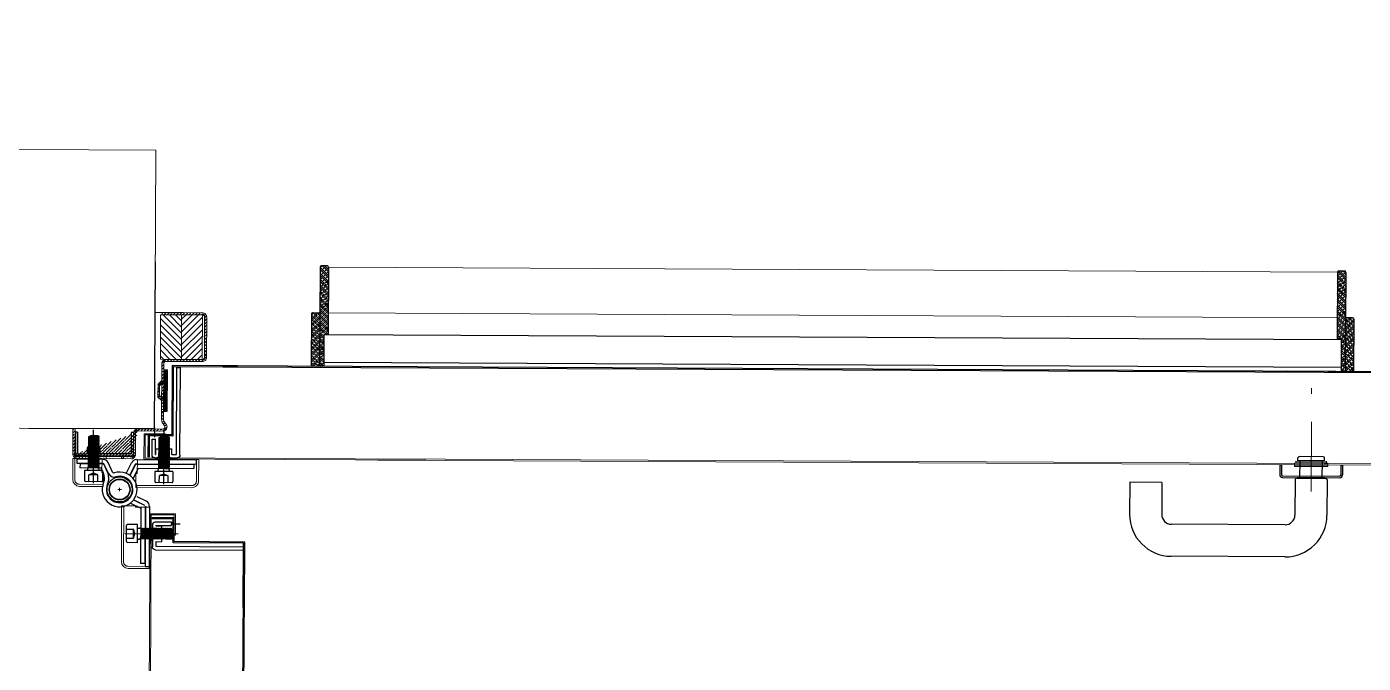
# Model space of a CAD drawing. Header units: centimetres. Extents: x 139057 to 200038, y 34824 to 80516.
# Drawn here: x 176663.4 to 176759.3, y 52695.5 to 52741.2 of the extents above; entities that cross this region are included whole.
import ezdxf

# ---------------------------------------------------------------- set-up
doc = ezdxf.new("R2010")
doc.units = ezdxf.units.CM
doc.header["$LTSCALE"] = 100
for name, pattern in [('DASHDOT', [2.35, 1.25, -0.5, 0.1, -0.5]), ('HIDDEN', [0.5, 0.25, -0.25]), ('TRATTEGGIATA', [0.75, 0.5, -0.25]), ('TRATTO-PUNTO', [1, 0.5, -0.25, 0, -0.25])]:
    doc.linetypes.add(name, pattern=pattern)
doc.layers.get('0').update_dxf_attribs({"lineweight": 0})
for name, color, linetype in [('1', 7, 'Continuous'), ('A-SI-PORTE', 5, 'Continuous'), ('CAMPITURE', 8, 'Continuous'), ('INTONACO', 7, 'Continuous'), ('Layer1', 7, 'Continuous'), ('Layer2', 2, 'Continuous'), ('Layer3', 7, 'Continuous'), ('Layer5', 2, 'Continuous'), ('MURI', 3, 'Continuous'), ('RIQUADRO050', 7, 'Continuous')]:
    doc.layers.add(name, color=color, linetype=linetype)
for name, color, linetype, lineweight in [('2', 8, 'HIDDEN', 18), ('3', 3, 'TRATTO-PUNTO', 15), ('4', 7, 'Continuous', 20), ('410_STRUTTURE_001-AM_0', 7, 'Continuous', 0), ('5', 7, 'Continuous', 20), ('6', 2, 'Continuous', 20), ('7', 7, 'Continuous', 15)]:
    doc.layers.add(name, color=color, linetype=linetype, lineweight=lineweight)
pattern_1 = [(45, (-40915.7435, -25729.8746), (-2.245064, 2.245064), []), (45, (-40913.4985, -25729.8746), (-2.245064, 2.245064), [3.96875, -0.79375, 0, -0.79375])]
pattern_2 = [(135, (-33832.10808, -25623.27838), (0.224506403, 0.224506403), []), (135, (-33832.3326, -25623.27838), (0.224506403, 0.224506403), [0.15875, -0.079375])]

# ---------------------------------------------------------------- blocks, each defined once
blk = doc.blocks.new('CRN190C')
at = {"layer": 'Layer1', "color": 9}
for p, q in [((-28.5, 11), (-28.5, -5.5)), ((-28.5, 11), (-27, 11)), ((-27, 11), (-27, -4.5)), ((11.5, 11), (11.5, -4.5)), ((11.5, 11), (13, 11)), ((13, 11), (13, -5.5)), ((-4.6, 0), (-4.6, -4)), ((-4.6, 0), (4.6, 0)), ((-3.1, 0), (-3.1, -4)), ((3.1, 0), (3.1, -4)), ((4.6, 0), (4.6, -4)), ((-28, -6), (-5.1, -6)), ((-27, -4.5), (-5.1, -4.5)), ((-5.1, -6), (5.1, -6)), ((11.5, -4.5), (5.1, -4.5)), ((5.1, -6), (12.5, -6))]:
    blk.add_line(p, q, dxfattribs=at)
for centre, radius, start, end in [((-28, -5.5), 0.5, 180, 270), ((-5.1, -4), 2, 270, 0), ((-5.1, -4), 0.5, 270, 0), ((5.1, -4), 2, 180, 270), ((5.1, -4), 0.5, 180, 270), ((12.5, -5.5), 0.5, 270, 0)]:
    blk.add_arc(centre, radius, start, end, dxfattribs=at)
at = {"layer": 'Layer2', "color": 9}
for p, q in [((-4, 0), (-3.1, -0.5)), ((4, -0.5), (3.1, 0)), ((-4, -1), (-3.1, -0.5)), ((-3.1, -1.5), (-4, -1)), ((-4, -2), (-3.1, -1.5)), ((-3.1, -2.5), (-4, -2)), ((-4, -3), (-3.1, -2.5)), ((-3.1, -3.5), (-4, -3)), ((-4, -4), (-3.1, -3.5)), ((-3.1, -4.5), (-4, -4)), ((-4, -5), (-3.1, -4.5)), ((-3.54, -5.25), (-4, -5)), ((3.1, -1), (4, -0.5)), ((4, -1.5), (3.1, -1)), ((3.1, -2), (4, -1.5)), ((4, -2.5), (3.1, -2)), ((3.1, -3), (4, -2.5)), ((4, -3.5), (3.1, -3)), ((3.1, -4), (4, -3.5)), ((4, -4.5), (3.1, -4)), ((3.31, -4.89), (4, -4.5)), ((4, -5.5), (3.53, -5.24)), ((3.87, -5.57), (4, -5.5))]:
    blk.add_line(p, q, dxfattribs=at)
blk = doc.blocks.new('COPRITESTA1C')
for p, q in [((0, 0), (0, -10)), ((0, 0), (21, 0)), ((21, 0), (21, -15)), ((-1, -10), (-1, -20)), ((-1, -10), (0, -10)), ((-1, -20), (16, -20))]:
    blk.add_line(p, q)
at = {"linetype": 'TRATTEGGIATA', "ltscale": 10}
for p, q in [((19.5, 0), (19.5, -15)), ((-1, -18.5), (16, -18.5))]:
    blk.add_line(p, q, dxfattribs=at)
blk.add_arc((16, -15), 3.5, 270, 0, dxfattribs=at)
blk.add_arc((16, -15), 5, 270, 0)
blk = doc.blocks.new('VTR0210A')
at = {"layer": 'Layer1', "color": 9}
for p, q in [((-33, 2.81), (-33, -1.81)), ((-32.92, 3.17), (-32.5, 4)), ((-32.89, -2.22), (-32.5, 4)), ((-32.5, 4), (-32, 3)), ((-32, -4), (-31.5, 4)), ((-32, 3), (-31.5, 4)), ((-31.5, 4), (-31, 3)), ((-31, -4), (-30.5, 4)), ((-31, 3), (-30.5, 4)), ((-30.5, 4), (-30, 3)), ((-30, -4), (-29.5, 4)), ((-30, 3), (-29.5, 4)), ((-29.5, 4), (-29, 3)), ((-29, -4), (-28.5, 4)), ((-29, 3), (-28.5, 4)), ((-28.5, 4), (-28, 3)), ((-28, -4), (-27.5, 4)), ((-28, 3), (-27.5, 4)), ((-27.5, 4), (-27, 3)), ((-27, -4), (-26.5, 4)), ((-27, 3), (-26.5, 4)), ((-26.5, 4), (-26, 3)), ((-26, -4), (-25.5, 4)), ((-26, 3), (-25.5, 4)), ((-25.5, 4), (-25, 3)), ((-25, -4), (-24.5, 4)), ((-25, 3), (-24.5, 4)), ((-24.5, 4), (-24, 3)), ((-24, -4), (-23.5, 4)), ((-24, 3), (-23.5, 4)), ((-23.5, 4), (-23, 3)), ((-23, -4), (-22.5, 4)), ((-23, 3), (-22.5, 4)), ((-22.5, 4), (-22, 3)), ((-22, -4), (-21.5, 4)), ((-22, 3), (-21.5, 4)), ((-21.5, 4), (-21, 3)), ((-21, -4), (-20.5, 4)), ((-21, 3), (-20.5, 4)), ((-20.5, 4), (-20, 3)), ((-20, -4), (-19.5, 4)), ((-20, 3), (-19.5, 4)), ((-19.5, 4), (-19, 3)), ((-19, -4), (-18.5, 4)), ((-19, 3), (-18.5, 4)), ((-18.5, 4), (-18, 3)), ((-18, -4), (-17.5, 4)), ((-18, 3), (-17.5, 4)), ((-17.5, 4), (-17, 3)), ((-17, -4), (-16.5, 4)), ((-17, 3), (-16.5, 4)), ((-16.5, 4), (-16, 3)), ((-16, -4), (-15.5, 4)), ((-16, 3), (-15.5, 4)), ((-15.5, 4), (-15, 3)), ((-15, -4), (-14.5, 4)), ((-15, 3), (-14.5, 4)), ((-14.5, 4), (-14, 3)), ((-14, -4), (-13.5, 4)), ((-14, 3), (-13.5, 4)), ((-13.5, 4), (-13, 3)), ((-13, -4), (-12.5, 4)), ((-13, 3), (-12.5, 4)), ((-12.5, 4), (-12, 3)), ((-12, -4), (-11.5, 4)), ((-12, 3), (-11.5, 4)), ((-11.5, 4), (-11, 3)), ((-11, -4), (-10.5, 4)), ((-11, 3), (-10.5, 4)), ((-10.5, 4), (-10, 3)), ((-10, 3), (-9.72, 3.56)), ((-8, 4), (-9.01, 4)), ((-8, 6.5), (-0.8, 6.5)), ((-8, 6.5), (-8, -6.5)), ((-5, 3.19), (-6, 0)), ((-6, 0), (-5, -3.19)), ((-5, 3.19), (-5, -3.19)), ((0, 3.19), (-5, 3.19)), ((0, 5.7), (0, -5.7)), ((-32.92, -2.17), (-32, -4)), ((-32, -4), (-31.5, -3)), ((-31.5, -3), (-31, -4)), ((-31, -4), (-30.5, -3)), ((-30.5, -3), (-30, -4)), ((-30, -4), (-29.5, -3)), ((-29.5, -3), (-29, -4)), ((-29, -4), (-28.5, -3)), ((-28.5, -3), (-28, -4)), ((-28, -4), (-27.5, -3)), ((-27.5, -3), (-27, -4)), ((-27, -4), (-26.5, -3)), ((-26.5, -3), (-26, -4)), ((-26, -4), (-25.5, -3)), ((-25.5, -3), (-25, -4)), ((-25, -4), (-24.5, -3)), ((-24.5, -3), (-24, -4)), ((-24, -4), (-23.5, -3)), ((-23.5, -3), (-23, -4)), ((-23, -4), (-22.5, -3)), ((-22.5, -3), (-22, -4)), ((-22, -4), (-21.5, -3)), ((-21.5, -3), (-21, -4)), ((-21, -4), (-20.5, -3)), ((-20.5, -3), (-20, -4)), ((-20, -4), (-19.5, -3)), ((-19.5, -3), (-19, -4)), ((-19, -4), (-18.5, -3)), ((-18.5, -3), (-18, -4)), ((-18, -4), (-17.5, -3)), ((-17.5, -3), (-17, -4)), ((-17, -4), (-16.5, -3)), ((-16.5, -3), (-16, -4)), ((-16, -4), (-15.5, -3)), ((-15.5, -3), (-15, -4)), ((-15, -4), (-14.5, -3)), ((-14.5, -3), (-14, -4)), ((-14, -4), (-13.5, -3)), ((-13.5, -3), (-13, -4)), ((-13, -4), (-12.5, -3)), ((-12.5, -3), (-12, -4)), ((-12, -4), (-11.5, -3)), ((-11.5, -3), (-11, -4)), ((-11, -4), (-10.5, -3)), ((-10.5, -3), (-10.22, -3.56)), ((-8, -4), (-9.51, -4)), ((-8, -6.5), (-0.8, -6.5)), ((0, -3.19), (-5, -3.19))]:
    blk.add_line(p, q, dxfattribs=at)
for centre, start, end in [((-32.2, 2.81), 153.43495, 180), ((-9.01, 3.2), 90, 153.43495), ((-0.8, 5.7), 0, 90), ((-32.2, -1.81), 180, 206.56505), ((-9.51, -3.2), 206.56505, 270), ((-0.8, -5.7), 270, 0)]:
    blk.add_arc(centre, 0.8, start, end, dxfattribs=at)
at = {"layer": 'Layer3', "color": 9, "linetype": 'TRATTEGGIATA', "ltscale": 3}
for p, q in [((1.12, 0), (-37.19, 0)), ((-32.5, -3), (-32, 3)), ((-31.5, -3), (-31, 3)), ((-30.5, -3), (-30, 3)), ((-29.5, -3), (-29, 3)), ((-28.5, -3), (-28, 3)), ((-27.5, -3), (-27, 3)), ((-26.5, -3), (-26, 3)), ((-25.5, -3), (-25, 3)), ((-24.5, -3), (-24, 3)), ((-23.5, -3), (-23, 3)), ((-22.5, -3), (-22, 3)), ((-21.5, -3), (-21, 3)), ((-20.5, -3), (-20, 3)), ((-19.5, -3), (-19, 3)), ((-18.5, -3), (-18, 3)), ((-17.5, -3), (-17, 3)), ((-16.5, -3), (-16, 3)), ((-15.5, -3), (-15, 3)), ((-14.5, -3), (-14, 3)), ((-13.5, -3), (-13, 3)), ((-12.5, -3), (-12, 3)), ((-11.5, -3), (-11, 3)), ((-10.5, -3), (-10, 3))]:
    blk.add_line(p, q, dxfattribs=at)
blk = doc.blocks.new('COPRITESTA2C')
for p, q in [((0, 0), (44, 0)), ((0, 0), (0, -10)), ((44, 0), (44, -15)), ((-1, -10), (-1, -20)), ((-1, -10), (0, -10)), ((-1, -20), (39, -20))]:
    blk.add_line(p, q)
at = {"linetype": 'TRATTEGGIATA', "ltscale": 10}
for p, q in [((42.5, 0), (42.5, -15)), ((-1, -18.5), (39, -18.5))]:
    blk.add_line(p, q, dxfattribs=at)
blk.add_arc((39, -15), 5, 270, 0)
blk.add_arc((39, -15), 3.5, 270, 0, dxfattribs=at)
blk = doc.blocks.new('rf')
at = {"layer": 'Layer1', "color": 9, "linetype": 'Continuous'}
for p, q in [((-5, -126), (-5, 0)), ((0, 0), (-5, 0)), ((0, -125), (0, 0)), ((30, -125), (30, -103)), ((35, -103), (30, -103)), ((35, -126), (35, -103)), ((7.6, -130), (-1, -130)), ((6.6, -125), (0, -125)), ((11.6, -117), (6.6, -117)), ((6.6, -125), (6.6, -117)), ((29.7, -130), (7.6, -130)), ((11.6, -126), (11.6, -117)), ((24.4, -125), (11.6, -125)), ((24.4, -126), (24.4, -117)), ((29.4, -117), (24.4, -117)), ((31, -130), (28.4, -130)), ((29.4, -125), (29.4, -117)), ((30, -125), (29.4, -125))]:
    blk.add_line(p, q, dxfattribs=at)
for centre, start, end in [((-1, -126), 180, 270), ((7.6, -126), 270, 0), ((28.4, -126), 180, 270), ((31, -126), 270, 0)]:
    blk.add_arc(centre, 4, start, end, dxfattribs=at)
at = {"layer": 'Layer2', "color": 9, "linetype": 'Continuous'}
for p, q in [((11.6, -117), (10, -118)), ((10, -118), (11.6, -119)), ((11.6, -119), (10, -120)), ((10, -120), (11.6, -121)), ((11.6, -121), (10, -122)), ((10, -122), (11.6, -123)), ((11.6, -123), (10, -124)), ((10, -124), (11.6, -125)), ((11.6, -125), (10, -126)), ((10, -126), (11.5, -126.9)), ((11.4, -127.1), (10, -128)), ((10, -128), (10.7, -128.5)), ((25.2, -117), (24.4, -117.5)), ((24.4, -117.5), (26, -118.5)), ((26, -118.5), (24.4, -119.5)), ((24.4, -119.5), (26, -120.5)), ((26, -120.5), (24.4, -121.5)), ((24.4, -121.5), (26, -122.5)), ((26, -122.5), (24.4, -123.5)), ((24.4, -123.5), (26, -124.5)), ((26, -124.5), (24.4, -125.5)), ((24.4, -125.5), (26, -126.5)), ((26, -126.5), (24.6, -127.4)), ((24.8, -127.8), (26, -128.5)), ((26, -128.5), (25.5, -128.8))]:
    blk.add_line(p, q, dxfattribs=at)
blk = doc.blocks.new('150 doppia anta')
at = {"layer": '5', "linetype": 'Continuous', "ltscale": 10}
h = blk.add_hatch(dxfattribs=at)
h.set_pattern_fill('ANSI35', color=256, scale=0.5, style=0)
h.set_pattern_definition([(45, (-32138.7622, -23256.946), (-2.245064, 2.245064), []), (45, (-32136.5172, -23256.946), (-2.245064, 2.245064), [3.96875, -0.79375, 0, -0.79375])])
h.paths.add_polyline_path([(-39030.95, -25187.76), (-39030.95, -25186.36), (-39032.45, -25186.36), (-39032.45, -25187.76, -0.414214), (-39033.95, -25189.26), (-39048.95, -25189.26), (-39059.95, -25189.26, 0.267949), (-39062.55, -25190.76), (-39059.95, -25190.76), (-39033.95, -25190.76, 0.414214)])
h.paths.add_polyline_path([(-39061.45, -25192.26, -0.414214), (-39059.95, -25190.76), (-39062.55, -25190.76, 0.131652), (-39062.95, -25192.26), (-39062.95, -25206.71), (-39062.33, -25206.09, 0.198912), (-39061.45, -25203.97)])
h.paths.add_polyline_path([(-39062.95, -25206.71), (-39062.95, -25203.97, -0.198912), (-39063.39, -25205.03), (-39065.57, -25207.2), (-39064.5, -25208.26)])
h.paths.add_polyline_path([(-39064.5, -25208.26), (-39065.57, -25207.2), (-39065.57, -25216.32), (-39064.5, -25215.26)])
h.paths.add_polyline_path([(-39064.5, -25215.26), (-39065.57, -25216.32), (-39063.39, -25218.49, -0.198912), (-39062.95, -25219.55), (-39062.95, -25216.81)])
h.paths.add_polyline_path([(-39061.45, -25203.97, -0.198912), (-39062.33, -25206.09), (-39062.95, -25206.71), (-39062.95, -25216.81), (-39062.33, -25217.43, -0.198912), (-39061.45, -25219.55)])
h.paths.add_polyline_path([(-39030.95, -25160.16), (-39032.45, -25160.16), (-39032.45, -25186.36), (-39030.95, -25186.36)])
h.paths.add_polyline_path([(-39033.95, -25155.76), (-39062.95, -25155.76), (-39062.95, -25157.26), (-39048.95, -25157.26), (-39033.95, -25157.26, -0.414214), (-39032.45, -25158.76), (-39032.45, -25160.16), (-39030.95, -25160.16), (-39030.95, -25158.76, 0.414214)])
h = blk.add_hatch(dxfattribs=at)
h.set_pattern_fill('ANSI33', color=256, scale=0.05, style=0)
h.set_pattern_definition(pattern_2)
h.paths.add_polyline_path([(-39060.95, -25196.76), (-39058.95, -25196.76), (-39058.95, -25211.76), (-39060.95, -25211.76)])
h = blk.add_hatch(dxfattribs=at)
h.set_pattern_fill('ANSI33', color=256, scale=0.05, style=0)
h.set_pattern_definition(pattern_2)
h.paths.add_polyline_path([(-39060.95, -25211.76), (-39058.95, -25211.76), (-39058.95, -25226.76), (-39060.95, -25226.76)])
h = blk.add_hatch(dxfattribs=at)
h.set_pattern_fill('ANSI35', color=256, scale=0.5, style=0)
h.set_pattern_definition(pattern_1)
h.paths.add_polyline_path([(-39061.45, -25219.55, 0.198912), (-39062.33, -25217.43), (-39062.95, -25216.81), (-39062.95, -25232.77, 0.153915), (-39062.41, -25234.49), (-39060.73, -25236.9, -0.606815), (-39061.95, -25239.26), (-39079.95, -25239.26, 0.063272), (-39080.7, -25239.35), (-39080.7, -25240.76), (-39061.95, -25240.76, 0.606815), (-39059.5, -25236.04), (-39061.18, -25233.63, -0.153915), (-39061.45, -25232.77)])
h = blk.add_hatch(dxfattribs=at)
h.set_pattern_fill('ANSI35', color=256, scale=0.5, style=0)
h.set_pattern_definition(pattern_1)
edge = h.paths.add_edge_path()
edge.add_line((-39083.45, -25259.26), (-39083.45, -25260.76))
edge.add_line((-39083.45, -25260.76), (-39084.45, -25260.76))
edge.add_line((-39084.45, -25260.76), (-39123.45, -25260.76))
edge.add_arc((-39123.45, -25257.76), 3, 180, 270, ccw=False)
edge.add_line((-39126.45, -25257.76), (-39126.45, -25239.26))
edge.add_line((-39126.45, -25239.26), (-39124.95, -25239.26))
edge.add_line((-39124.95, -25239.26), (-39124.95, -25257.76))
edge.add_arc((-39123.45, -25257.76), 1.5, 540, 630)
edge.add_line((-39123.45, -25259.26), (-39084.45, -25259.26))
edge.add_line((-39084.45, -25259.26), (-39083.45, -25259.26))
edge = h.paths.add_edge_path(flags=16)
edge.add_line((-39083.45, -25259.26), (-39083.45, -25260.76))
edge.add_line((-39083.45, -25260.76), (-39084.45, -25260.76))
edge.add_line((-39084.45, -25260.76), (-39123.45, -25260.76))
edge.add_arc((-39123.45, -25257.76), 3, 180, 270, ccw=False)
edge.add_line((-39126.45, -25257.76), (-39126.45, -25239.26))
edge.add_line((-39126.45, -25239.26), (-39124.95, -25239.26))
edge.add_line((-39124.95, -25239.26), (-39124.95, -25257.76))
edge.add_arc((-39123.45, -25257.76), 1.5, 540, 630)
edge.add_line((-39123.45, -25259.26), (-39084.45, -25259.26))
edge.add_line((-39084.45, -25259.26), (-39083.45, -25259.26))
edge = h.paths.add_edge_path(flags=0)
edge.add_line((-39083.45, -25259.26), (-39083.45, -25260.76))
edge.add_line((-39083.45, -25260.76), (-39084.45, -25260.76))
edge.add_line((-39084.45, -25260.76), (-39123.45, -25260.76))
edge.add_arc((-39123.45, -25257.76), 3, 180, 270, ccw=False)
edge.add_line((-39126.45, -25257.76), (-39126.45, -25239.26))
edge.add_line((-39126.45, -25239.26), (-39124.95, -25239.26))
edge.add_line((-39124.95, -25239.26), (-39124.95, -25257.76))
edge.add_arc((-39123.45, -25257.76), 1.5, 540, 630)
edge.add_line((-39123.45, -25259.26), (-39084.45, -25259.26))
edge.add_line((-39084.45, -25259.26), (-39083.45, -25259.26))
edge = h.paths.add_edge_path(flags=0)
edge.add_line((-39083.45, -25259.26), (-39083.45, -25260.76))
edge.add_line((-39083.45, -25260.76), (-39084.45, -25260.76))
edge.add_line((-39084.45, -25260.76), (-39123.45, -25260.76))
edge.add_arc((-39123.45, -25257.76), 3, 180, 270, ccw=False)
edge.add_line((-39126.45, -25257.76), (-39126.45, -25239.26))
edge.add_line((-39126.45, -25239.26), (-39124.95, -25239.26))
edge.add_line((-39124.95, -25239.26), (-39124.95, -25257.76))
edge.add_arc((-39123.45, -25257.76), 1.5, 540, 630)
edge.add_line((-39123.45, -25259.26), (-39084.45, -25259.26))
edge.add_line((-39084.45, -25259.26), (-39083.45, -25259.26))
edge = h.paths.add_edge_path(flags=0)
edge.add_line((-39083.45, -25259.26), (-39083.45, -25260.76))
edge.add_line((-39083.45, -25260.76), (-39084.45, -25260.76))
edge.add_line((-39084.45, -25260.76), (-39123.45, -25260.76))
edge.add_arc((-39123.45, -25257.76), 3, 180, 270, ccw=False)
edge.add_line((-39126.45, -25257.76), (-39126.45, -25239.26))
edge.add_line((-39126.45, -25239.26), (-39124.95, -25239.26))
edge.add_line((-39124.95, -25239.26), (-39124.95, -25257.76))
edge.add_arc((-39123.45, -25257.76), 1.5, 540, 630)
edge.add_line((-39123.45, -25259.26), (-39084.45, -25259.26))
edge.add_line((-39084.45, -25259.26), (-39083.45, -25259.26))
edge = h.paths.add_edge_path(flags=0)
edge.add_line((-39083.45, -25259.26), (-39083.45, -25260.76))
edge.add_line((-39083.45, -25260.76), (-39084.45, -25260.76))
edge.add_line((-39084.45, -25260.76), (-39123.45, -25260.76))
edge.add_arc((-39123.45, -25257.76), 3, 180, 270, ccw=False)
edge.add_line((-39126.45, -25257.76), (-39126.45, -25239.26))
edge.add_line((-39126.45, -25239.26), (-39124.95, -25239.26))
edge.add_line((-39124.95, -25239.26), (-39124.95, -25257.76))
edge.add_arc((-39123.45, -25257.76), 1.5, 540, 630)
edge.add_line((-39123.45, -25259.26), (-39084.45, -25259.26))
edge.add_line((-39084.45, -25259.26), (-39083.45, -25259.26))
edge = h.paths.add_edge_path(flags=0)
edge.add_line((-39083.45, -25259.26), (-39083.45, -25260.76))
edge.add_line((-39083.45, -25260.76), (-39084.45, -25260.76))
edge.add_line((-39084.45, -25260.76), (-39123.45, -25260.76))
edge.add_arc((-39123.45, -25257.76), 3, 180, 270, ccw=False)
edge.add_line((-39126.45, -25257.76), (-39126.45, -25239.26))
edge.add_line((-39126.45, -25239.26), (-39124.95, -25239.26))
edge.add_line((-39124.95, -25239.26), (-39124.95, -25257.76))
edge.add_arc((-39123.45, -25257.76), 1.5, 540, 630)
edge.add_line((-39123.45, -25259.26), (-39084.45, -25259.26))
edge.add_line((-39084.45, -25259.26), (-39083.45, -25259.26))
edge = h.paths.add_edge_path(flags=0)
edge.add_line((-39083.45, -25259.26), (-39083.45, -25260.76))
edge.add_line((-39083.45, -25260.76), (-39084.45, -25260.76))
edge.add_line((-39084.45, -25260.76), (-39123.45, -25260.76))
edge.add_arc((-39123.45, -25257.76), 3, 180, 270, ccw=False)
edge.add_line((-39126.45, -25257.76), (-39126.45, -25239.26))
edge.add_line((-39126.45, -25239.26), (-39124.95, -25239.26))
edge.add_line((-39124.95, -25239.26), (-39124.95, -25257.76))
edge.add_arc((-39123.45, -25257.76), 1.5, 540, 630)
edge.add_line((-39123.45, -25259.26), (-39084.45, -25259.26))
edge.add_line((-39084.45, -25259.26), (-39083.45, -25259.26))
edge = h.paths.add_edge_path(flags=0)
edge.add_line((-39083.45, -25259.26), (-39083.45, -25260.76))
edge.add_line((-39083.45, -25260.76), (-39084.45, -25260.76))
edge.add_line((-39084.45, -25260.76), (-39123.45, -25260.76))
edge.add_arc((-39123.45, -25257.76), 3, 180, 270, ccw=False)
edge.add_line((-39126.45, -25257.76), (-39126.45, -25239.26))
edge.add_line((-39126.45, -25239.26), (-39124.95, -25239.26))
edge.add_line((-39124.95, -25239.26), (-39124.95, -25257.76))
edge.add_arc((-39123.45, -25257.76), 1.5, 540, 630)
edge.add_line((-39123.45, -25259.26), (-39084.45, -25259.26))
edge.add_line((-39084.45, -25259.26), (-39083.45, -25259.26))
edge = h.paths.add_edge_path(flags=0)
edge.add_line((-39083.45, -25259.26), (-39083.45, -25260.76))
edge.add_line((-39083.45, -25260.76), (-39084.45, -25260.76))
edge.add_line((-39084.45, -25260.76), (-39123.45, -25260.76))
edge.add_arc((-39123.45, -25257.76), 3, 180, 270, ccw=False)
edge.add_line((-39126.45, -25257.76), (-39126.45, -25239.26))
edge.add_line((-39126.45, -25239.26), (-39124.95, -25239.26))
edge.add_line((-39124.95, -25239.26), (-39124.95, -25257.76))
edge.add_arc((-39123.45, -25257.76), 1.5, 540, 630)
edge.add_line((-39123.45, -25259.26), (-39084.45, -25259.26))
edge.add_line((-39084.45, -25259.26), (-39083.45, -25259.26))
edge = h.paths.add_edge_path(flags=0)
edge.add_line((-39083.45, -25259.26), (-39083.45, -25260.76))
edge.add_line((-39083.45, -25260.76), (-39084.45, -25260.76))
edge.add_line((-39084.45, -25260.76), (-39123.45, -25260.76))
edge.add_arc((-39123.45, -25257.76), 3, 180, 270, ccw=False)
edge.add_line((-39126.45, -25257.76), (-39126.45, -25239.26))
edge.add_line((-39126.45, -25239.26), (-39124.95, -25239.26))
edge.add_line((-39124.95, -25239.26), (-39124.95, -25257.76))
edge.add_arc((-39123.45, -25257.76), 1.5, 540, 630)
edge.add_line((-39123.45, -25259.26), (-39084.45, -25259.26))
edge.add_line((-39084.45, -25259.26), (-39083.45, -25259.26))
edge = h.paths.add_edge_path(flags=0)
edge.add_line((-39083.45, -25259.26), (-39083.45, -25260.76))
edge.add_line((-39083.45, -25260.76), (-39084.45, -25260.76))
edge.add_line((-39084.45, -25260.76), (-39123.45, -25260.76))
edge.add_arc((-39123.45, -25257.76), 3, 180, 270, ccw=False)
edge.add_line((-39126.45, -25257.76), (-39126.45, -25239.26))
edge.add_line((-39126.45, -25239.26), (-39124.95, -25239.26))
edge.add_line((-39124.95, -25239.26), (-39124.95, -25257.76))
edge.add_arc((-39123.45, -25257.76), 1.5, 540, 630)
edge.add_line((-39123.45, -25259.26), (-39084.45, -25259.26))
edge.add_line((-39084.45, -25259.26), (-39083.45, -25259.26))
edge = h.paths.add_edge_path(flags=0)
edge.add_line((-39083.45, -25259.26), (-39083.45, -25260.76))
edge.add_line((-39083.45, -25260.76), (-39084.45, -25260.76))
edge.add_line((-39084.45, -25260.76), (-39123.45, -25260.76))
edge.add_arc((-39123.45, -25257.76), 3, 180, 270, ccw=False)
edge.add_line((-39126.45, -25257.76), (-39126.45, -25239.26))
edge.add_line((-39126.45, -25239.26), (-39124.95, -25239.26))
edge.add_line((-39124.95, -25239.26), (-39124.95, -25257.76))
edge.add_arc((-39123.45, -25257.76), 1.5, 540, 630)
edge.add_line((-39123.45, -25259.26), (-39084.45, -25259.26))
edge.add_line((-39084.45, -25259.26), (-39083.45, -25259.26))
edge = h.paths.add_edge_path(flags=0)
edge.add_line((-39083.45, -25259.26), (-39083.45, -25260.76))
edge.add_line((-39083.45, -25260.76), (-39084.45, -25260.76))
edge.add_line((-39084.45, -25260.76), (-39123.45, -25260.76))
edge.add_arc((-39123.45, -25257.76), 3, 180, 270, ccw=False)
edge.add_line((-39126.45, -25257.76), (-39126.45, -25239.26))
edge.add_line((-39126.45, -25239.26), (-39124.95, -25239.26))
edge.add_line((-39124.95, -25239.26), (-39124.95, -25257.76))
edge.add_arc((-39123.45, -25257.76), 1.5, 540, 630)
edge.add_line((-39123.45, -25259.26), (-39084.45, -25259.26))
edge.add_line((-39084.45, -25259.26), (-39083.45, -25259.26))
edge = h.paths.add_edge_path(flags=0)
edge.add_line((-39083.45, -25259.26), (-39083.45, -25260.76))
edge.add_line((-39083.45, -25260.76), (-39084.45, -25260.76))
edge.add_line((-39084.45, -25260.76), (-39123.45, -25260.76))
edge.add_arc((-39123.45, -25257.76), 3, 180, 270, ccw=False)
edge.add_line((-39126.45, -25257.76), (-39126.45, -25239.26))
edge.add_line((-39126.45, -25239.26), (-39124.95, -25239.26))
edge.add_line((-39124.95, -25239.26), (-39124.95, -25257.76))
edge.add_arc((-39123.45, -25257.76), 1.5, 540, 630)
edge.add_line((-39123.45, -25259.26), (-39084.45, -25259.26))
edge.add_line((-39084.45, -25259.26), (-39083.45, -25259.26))
edge = h.paths.add_edge_path(flags=0)
edge.add_line((-39083.45, -25259.26), (-39083.45, -25260.76))
edge.add_line((-39083.45, -25260.76), (-39084.45, -25260.76))
edge.add_line((-39084.45, -25260.76), (-39123.45, -25260.76))
edge.add_arc((-39123.45, -25257.76), 3, 180, 270, ccw=False)
edge.add_line((-39126.45, -25257.76), (-39126.45, -25239.26))
edge.add_line((-39126.45, -25239.26), (-39124.95, -25239.26))
edge.add_line((-39124.95, -25239.26), (-39124.95, -25257.76))
edge.add_arc((-39123.45, -25257.76), 1.5, 540, 630)
edge.add_line((-39123.45, -25259.26), (-39084.45, -25259.26))
edge.add_line((-39084.45, -25259.26), (-39083.45, -25259.26))
edge = h.paths.add_edge_path(flags=0)
edge.add_line((-39083.45, -25259.26), (-39083.45, -25260.76))
edge.add_line((-39083.45, -25260.76), (-39084.45, -25260.76))
edge.add_line((-39084.45, -25260.76), (-39123.45, -25260.76))
edge.add_arc((-39123.45, -25257.76), 3, 180, 270, ccw=False)
edge.add_line((-39126.45, -25257.76), (-39126.45, -25239.26))
edge.add_line((-39126.45, -25239.26), (-39124.95, -25239.26))
edge.add_line((-39124.95, -25239.26), (-39124.95, -25257.76))
edge.add_arc((-39123.45, -25257.76), 1.5, 540, 630)
edge.add_line((-39123.45, -25259.26), (-39084.45, -25259.26))
edge.add_line((-39084.45, -25259.26), (-39083.45, -25259.26))
edge = h.paths.add_edge_path(flags=0)
edge.add_line((-39083.45, -25259.26), (-39083.45, -25260.76))
edge.add_line((-39083.45, -25260.76), (-39084.45, -25260.76))
edge.add_line((-39084.45, -25260.76), (-39123.45, -25260.76))
edge.add_arc((-39123.45, -25257.76), 3, 180, 270, ccw=False)
edge.add_line((-39126.45, -25257.76), (-39126.45, -25239.26))
edge.add_line((-39126.45, -25239.26), (-39124.95, -25239.26))
edge.add_line((-39124.95, -25239.26), (-39124.95, -25257.76))
edge.add_arc((-39123.45, -25257.76), 1.5, 540, 630)
edge.add_line((-39123.45, -25259.26), (-39084.45, -25259.26))
edge.add_line((-39084.45, -25259.26), (-39083.45, -25259.26))
edge = h.paths.add_edge_path(flags=0)
edge.add_line((-39083.45, -25259.26), (-39083.45, -25260.76))
edge.add_line((-39083.45, -25260.76), (-39084.45, -25260.76))
edge.add_line((-39084.45, -25260.76), (-39123.45, -25260.76))
edge.add_arc((-39123.45, -25257.76), 3, 180, 270, ccw=False)
edge.add_line((-39126.45, -25257.76), (-39126.45, -25239.26))
edge.add_line((-39126.45, -25239.26), (-39124.95, -25239.26))
edge.add_line((-39124.95, -25239.26), (-39124.95, -25257.76))
edge.add_arc((-39123.45, -25257.76), 1.5, 540, 630)
edge.add_line((-39123.45, -25259.26), (-39084.45, -25259.26))
edge.add_line((-39084.45, -25259.26), (-39083.45, -25259.26))
edge = h.paths.add_edge_path(flags=0)
edge.add_line((-39083.45, -25259.26), (-39083.45, -25260.76))
edge.add_line((-39083.45, -25260.76), (-39084.45, -25260.76))
edge.add_line((-39084.45, -25260.76), (-39123.45, -25260.76))
edge.add_arc((-39123.45, -25257.76), 3, 180, 270, ccw=False)
edge.add_line((-39126.45, -25257.76), (-39126.45, -25239.26))
edge.add_line((-39126.45, -25239.26), (-39124.95, -25239.26))
edge.add_line((-39124.95, -25239.26), (-39124.95, -25257.76))
edge.add_arc((-39123.45, -25257.76), 1.5, 540, 630)
edge.add_line((-39123.45, -25259.26), (-39084.45, -25259.26))
edge.add_line((-39084.45, -25259.26), (-39083.45, -25259.26))
edge = h.paths.add_edge_path(flags=0)
edge.add_line((-39083.45, -25259.26), (-39083.45, -25260.76))
edge.add_line((-39083.45, -25260.76), (-39084.45, -25260.76))
edge.add_line((-39084.45, -25260.76), (-39123.45, -25260.76))
edge.add_arc((-39123.45, -25257.76), 3, 180, 270, ccw=False)
edge.add_line((-39126.45, -25257.76), (-39126.45, -25239.26))
edge.add_line((-39126.45, -25239.26), (-39124.95, -25239.26))
edge.add_line((-39124.95, -25239.26), (-39124.95, -25257.76))
edge.add_arc((-39123.45, -25257.76), 1.5, 540, 630)
edge.add_line((-39123.45, -25259.26), (-39084.45, -25259.26))
edge.add_line((-39084.45, -25259.26), (-39083.45, -25259.26))
edge = h.paths.add_edge_path()
edge.add_line((-39081.45, -25257.76), (-39081.45, -25242.26))
edge.add_line((-39082.95, -25257.76), (-39082.95, -25242.26))
edge.add_arc((-39084.45, -25257.76), 1.92, 301.38817, 360, ccw=False)
edge.add_line((-39091.45, -25260.76), (-39091.45, -25259.26))
edge.add_arc((-39084.45, -25257.76), 1.92, 270, 301.38817, ccw=False)
edge.add_arc((-39084.45, -25257.76), 3, 270, 360, ccw=False)
edge.add_arc((-39084.45, -25257.76), 1.5, 270, 360, ccw=False)
edge.add_arc((-39079.95, -25242.26), 3, 450, 540, ccw=False)
edge.add_arc((-39079.95, -25242.26), 1.92, 473, 540, ccw=False)
edge.add_arc((-39079.95, -25242.26), 1.5, 450, 540, ccw=False)
edge.add_arc((-39123.45, -25257.76), 1.92, 180, 270, ccw=False)
at = {"layer": 'CAMPITURE'}
h = blk.add_hatch(dxfattribs=at)
h.set_pattern_fill('JIS_STN_1E', color=256, scale=2, angle=90, style=0)
h.set_pattern_definition([(45, (-36102.422, 36016.984), (1.41421356, -1.41421356), []), (45, (-36102.422, 36018.394), (1.41421356, -1.41421356), [2, -1])])
edge = h.paths.add_edge_path()
edge.add_arc((-38944.77, -25122.65), 1, 360, 450, ccw=False)
edge.add_line((-38943.77, -25122.65), (-38943.77, -25170.77))
edge.add_line((-38943.77, -25170.77), (-38946.77, -25170.77))
edge.add_line((-38946.77, -25170.77), (-38946.77, -25193.76))
edge.add_line((-38946.77, -25193.76), (-38949.77, -25193.76))
edge.add_line((-38949.77, -25193.76), (-38949.77, -25121.65))
edge.add_line((-38949.77, -25121.65), (-38944.77, -25121.65))
h = blk.add_hatch(dxfattribs=at)
h.set_pattern_fill('JIS_STN_1E', color=256, scale=2, angle=90, style=0)
h.set_pattern_definition([(45, (-36354.9183, 36016.984), (1.41421356, -1.41421356), []), (45, (-36354.9183, 36018.394), (1.41421356, -1.41421356), [2, -1])])
h.paths.add_polyline_path([(-38214.34, -25193.76), (-38217.34, -25193.76), (-38217.34, -25170.77), (-38220.34, -25170.77), (-38220.34, -25121.65), (-38214.34, -25121.65)])
h = blk.add_hatch(dxfattribs=at)
h.set_pattern_fill('JIS_STN_1E', color=256, scale=2, style=0)
h.set_pattern_definition([(135, (-36102.422, 36016.984), (1.41421356, 1.41421356), []), (135, (-36103.832, 36016.984), (1.41421356, 1.41421356), [2, -1])])
edge = h.paths.add_edge_path()
edge.add_arc((-38954.77, -25156.21), 1, 450, 540, ccw=False)
edge.add_line((-38954.77, -25155.21), (-38949.77, -25155.21))
edge.add_line((-38949.77, -25155.21), (-38949.77, -25193.76))
edge.add_line((-38949.77, -25193.76), (-38955.77, -25193.76))
edge.add_line((-38955.77, -25193.76), (-38955.77, -25156.21))
h = blk.add_hatch(dxfattribs=at)
h.set_pattern_fill('JIS_STN_1E', color=256, scale=2, style=0)
h.set_pattern_definition([(135, (-36354.9183, 36016.984), (1.41421356, 1.41421356), []), (135, (-36356.3283, 36016.984), (1.41421356, 1.41421356), [2, -1])])
edge = h.paths.add_edge_path()
edge.add_arc((-38209.34, -25156.21), 1, 360, 450, ccw=False)
edge.add_line((-38208.34, -25156.21), (-38208.34, -25193.76))
edge.add_line((-38208.34, -25193.76), (-38214.34, -25193.76))
edge.add_line((-38214.34, -25193.76), (-38214.34, -25155.21))
edge.add_line((-38214.34, -25155.21), (-38209.34, -25155.21))
h = blk.add_hatch(dxfattribs=at)
h.set_pattern_fill('ANSI31', color=256, angle=90, style=0)
h.set_pattern_definition([(135, (-56918.9092, -15214.4993), (-2.24506403, -2.24506403), [])])
h.paths.add_polyline_path([(-39063.95, -25189.26), (-39048.95, -25189.26), (-39048.95, -25157.26), (-39063.95, -25157.26)])
h = blk.add_hatch(dxfattribs=at)
h.set_pattern_fill('ANSI31', color=256, style=0)
h.set_pattern_definition([(45, (-56918.9092, -15214.4993), (-2.24506403, 2.24506403), [])])
h.paths.add_polyline_path([(-39048.95, -25189.26), (-39034.45, -25189.26, 0.085164), (-39033.95, -25189.17), (-39033.95, -25157.34, 0.085164), (-39034.45, -25157.26), (-39048.95, -25157.26)])
at = {"layer": '1', "linetype": 'Continuous', "ltscale": 10}
for p, q in [((-38949.77, -25122.65), (-38949.77, -25193.76)), ((-38944.77, -25121.65), (-38948.77, -25121.65)), ((-38943.77, -25122.65), (-38943.77, -25170.77)), ((-38220.34, -25122.65), (-38220.34, -25170.77)), ((-38219.34, -25121.65), (-38215.34, -25121.65)), ((-38214.34, -25122.65), (-38214.34, -25193.76)), ((-38955.77, -25156.21), (-38955.77, -25193.76)), ((-38954.77, -25155.21), (-38949.77, -25155.21)), ((-38209.34, -25155.21), (-38214.34, -25155.21)), ((-38208.34, -25156.21), (-38208.34, -25193.76)), ((-38946.77, -25171.77), (-38946.77, -25193.76)), ((-38945.77, -25170.77), (-38217.34, -25170.77)), ((-38217.34, -25170.77), (-38217.34, -25193.76)), ((-39008.97, -25193.76), (-39055.48, -25193.76)), ((-39055.48, -25193.76), (-39055.48, -25243.46)), ((-39008.43, -25194.56), (-39054.68, -25194.56)), ((-39054.68, -25194.56), (-39054.68, -25244.26)), ((-38174.53, -25193.76), (-39019.45, -25193.76)), ((-38175.33, -25194.56), (-39018.91, -25194.56)), ((-38946.77, -25190.62), (-38217.34, -25190.62)), ((-39067.95, -25239.26), (-39067.95, -25245.22)), ((-39072.58, -25243.46), (-39072.58, -25259.26)), ((-39055.48, -25243.46), (-39072.58, -25243.46)), ((-39071.78, -25244.26), (-39071.78, -25259.26)), ((-39054.68, -25244.26), (-39071.78, -25244.26)), ((-39071.78, -25259.26), (-39072.58, -25259.26)), ((-39069.24, -25303.74), (-39069.24, -25302.94)), ((-39053.44, -25302.94), (-39069.24, -25302.94)), ((-39054.24, -25303.74), (-39069.24, -25303.74)), ((-39049.24, -25307.57), (-39055.2, -25307.57)), ((-39054.24, -25320.84), (-39054.24, -25303.74)), ((-39053.44, -25320.04), (-39053.44, -25302.94)), ((-39002.85, -25320.04), (-39053.44, -25320.04)), ((-39002.85, -25366.55), (-39002.85, -25320.04)), ((-39003.65, -25320.84), (-39054.24, -25320.84)), ((-39003.65, -25367.09), (-39003.65, -25320.84)), ((-39003.65, -26201), (-39003.65, -25356.62)), ((-39002.85, -26201), (-39002.85, -25356.08))]:
    blk.add_line(p, q, dxfattribs=at)
at = {"layer": '1', "linetype": 'Continuous'}
for p, q in [((-38220.95, -25193.76), (-38255.95, -25193.76)), ((-38260.95, -25261.01), (-38260.95, -25268.01)), ((-38260.95, -25261.01), (-38259.75, -25261.01)), ((-38259.75, -25261.01), (-38259.75, -25268.01)), ((-38247.95, -25258.01), (-38247.95, -25256.01)), ((-38228.95, -25258.01), (-38247.95, -25258.01)), ((-38229.95, -25255.01), (-38246.95, -25255.01)), ((-38246.45, -25270.51), (-38246.45, -25258.01)), ((-38230.45, -25270.51), (-38230.45, -25258.01)), ((-38228.95, -25258.01), (-38228.95, -25256.01)), ((-38217.15, -25261.01), (-38217.15, -25268.01)), ((-38217.15, -25261.01), (-38215.95, -25261.01)), ((-38215.95, -25261.01), (-38215.95, -25268.01)), ((-38258.95, -25268.81), (-38217.95, -25268.81)), ((-38258.95, -25270.01), (-38217.95, -25270.01)), ((-38249.95, -25271.51), (-38249.95, -25297.01)), ((-38248.95, -25270.51), (-38227.95, -25270.51)), ((-38226.95, -25271.51), (-38226.95, -25297.01)), ((-38345.45, -25274.01), (-38368.45, -25274.01)), ((-38368.45, -25274.01), (-38368.45, -25297.01)), ((-38345.45, -25274.01), (-38345.45, -25297.01)), ((-38256.95, -25304.01), (-38338.45, -25304.01)), ((-38256.95, -25327.01), (-38338.45, -25327.01))]:
    blk.add_line(p, q, dxfattribs=at)
at = {"layer": '1', "ltscale": 10}
for p in [(-39068.65, -25239.26), (-39067.9, -25238.51)]:
    blk.add_line(p, (-39067.9, -25239.26), dxfattribs=at)
at = {"layer": '1', "linetype": 'Continuous', "ltscale": 10}
for centre, start, end in [((-38948.77, -25122.65), 90, 180), ((-38944.77, -25122.65), 0, 90), ((-38219.34, -25122.65), 90, 180), ((-38215.34, -25122.65), 0, 90), ((-38954.77, -25156.21), 90, 180), ((-38209.34, -25156.21), 0, 90), ((-38945.77, -25171.77), 90, 180)]:
    blk.add_arc(centre, 1, start, end, dxfattribs=at)
at = {"layer": '1', "linetype": 'Continuous'}
for centre, radius, start, end in [((-38246.95, -25256.01), 1, 90, 180), ((-38229.95, -25256.01), 1, 0, 90), ((-38258.95, -25268.01), 2, 180, 270), ((-38258.95, -25268.01), 0.8, 180, 270), ((-38248.95, -25271.51), 1, 90, 180), ((-38227.95, -25271.51), 1, 0, 90), ((-38217.95, -25268.01), 0.8, 270, 0), ((-38217.95, -25268.01), 2, 270, 0), ((-38338.45, -25297.01), 30, 180, 270), ((-38338.45, -25297.01), 7, 180, 270), ((-38256.95, -25297.01), 30, 270, 0), ((-38256.95, -25297.01), 7, 270, 0)]:
    blk.add_arc(centre, radius, start, end, dxfattribs=at)
at = {"layer": '1', "color": 1, "linetype": 'HIDDEN', "ltscale": 10}
blk.add_arc((-39092.75, -25282.77), 924.85, 272.48587, 0, dxfattribs=at)
at = {"layer": '2', "linetype": 'DASHDOT', "ltscale": 0.4}
blk.add_line((-38238.45, -25279.91), (-38238.45, -25188.44), dxfattribs=at)
at = {"layer": '2', "linetype": 'Continuous'}
for p, q in [((-38226.45, -25259.73), (-38250.45, -25259.73)), ((-38250.45, -25260.73), (-38250.45, -25259.73)), ((-38226.45, -25260.73), (-38250.45, -25260.73)), ((-38226.45, -25261.09), (-38250.45, -25261.09)), ((-38250.45, -25262.09), (-38250.45, -25261.09)), ((-38226.45, -25262.09), (-38250.45, -25262.09)), ((-38226.45, -25260.73), (-38226.45, -25259.73)), ((-38226.45, -25262.09), (-38226.45, -25261.09))]:
    blk.add_line(p, q, dxfattribs=at)
at = {"layer": '4', "linetype": 'Continuous'}
for p, q in [((-38223.45, -25193.76), (-38253.45, -25193.76)), ((-38228.45, -25270.02), (-38248.45, -25270.02))]:
    blk.add_line(p, q, dxfattribs=at)
at = {"layer": '5', "linetype": 'Continuous', "ltscale": 10}
for p, q in [((-39062.95, -25155.76), (-39033.95, -25155.76)), ((-39062.95, -25157.26), (-39062.95, -25155.76)), ((-39033.95, -25157.26), (-39062.95, -25157.26)), ((-39032.45, -25187.76), (-39032.45, -25158.76)), ((-39032.45, -25160.16), (-39030.95, -25160.16)), ((-39030.95, -25158.76), (-39030.95, -25187.76)), ((-39062.95, -25232.77), (-39062.95, -25192.26)), ((-39059.95, -25190.76), (-39062.55, -25190.76)), ((-39061.45, -25192.26), (-39061.45, -25232.77)), ((-39059.95, -25189.26), (-39033.95, -25189.26)), ((-39033.95, -25190.76), (-39059.95, -25190.76)), ((-39032.45, -25186.36), (-39030.95, -25186.36)), ((-39065.57, -25207.2), (-39063.39, -25205.03)), ((-39060.95, -25196.76), (-39058.95, -25196.76)), ((-39060.95, -25196.76), (-39060.95, -25226.76)), ((-39058.95, -25196.76), (-39058.95, -25226.76)), ((-39064.5, -25208.26), (-39065.57, -25207.2)), ((-39065.57, -25216.32), (-39065.57, -25207.2)), ((-39064.5, -25208.26), (-39062.33, -25206.09)), ((-39064.5, -25208.26), (-39064.5, -25215.26)), ((-39064.5, -25215.26), (-39065.57, -25216.32)), ((-39065.57, -25216.32), (-39063.39, -25218.49)), ((-39064.5, -25215.26), (-39062.33, -25217.43)), ((-39062.75, -25226.76), (-39060.75, -25226.76)), ((-39061.18, -25233.63), (-39059.5, -25236.04)), ((-39128.25, -25239.26), (-39126.75, -25239.26)), ((-39126.45, -25257.76), (-39126.45, -25239.26)), ((-39124.95, -25239.26), (-39124.95, -25257.76)), ((-39082.95, -25257.76), (-39082.95, -25242.26)), ((-39081.45, -25257.76), (-39081.45, -25242.26)), ((-39080.7, -25239.26), (-39079.95, -25239.26)), ((-39080.7, -25240.76), (-39080.7, -25239.26)), ((-39061.95, -25240.76), (-39080.7, -25240.76)), ((-39079.95, -25239.26), (-39061.95, -25239.26)), ((-39060.73, -25236.9), (-39062.41, -25234.49)), ((-39123.45, -25259.26), (-39084.45, -25259.26)), ((-39084.45, -25260.76), (-39123.45, -25260.76)), ((-39102.45, -25260.76), (-39102.45, -25259.26)), ((-39091.45, -25260.76), (-39091.45, -25259.26)), ((-39084.45, -25259.26), (-39083.45, -25259.26)), ((-39084.45, -25260.76), (-39083.45, -25260.76)), ((-39083.45, -25259.26), (-39083.45, -25260.76))]:
    blk.add_line(p, q, dxfattribs=at)
at = {"layer": '5', "color": 3, "linetype": 'Continuous'}
for p, q in [((-39092.75, -25284.02), (-39092.75, -25281.52)), ((-39092.75, -25284.02), (-39092.75, -25281.52)), ((-39091.5, -25282.77), (-39094, -25282.77))]:
    blk.add_line(p, q, dxfattribs=at)
at = {"layer": '5', "linetype": 'Continuous', "ltscale": 10}
for centre, radius, start, end in [((-39033.95, -25158.76), 3, 360, 90), ((-39033.95, -25158.76), 1.92, 0, 90), ((-39033.95, -25158.76), 1.5, 0, 90), ((-39059.95, -25192.26), 3, 90, 180), ((-39059.95, -25192.26), 1.5, 90, 180), ((-39033.95, -25187.76), 1.5, 270, 360), ((-39033.95, -25187.76), 3, 270, 0), ((-39033.95, -25187.76), 1.92, 270, 360), ((-39064.45, -25203.97), 1.5, 315, 0), ((-39064.45, -25203.97), 3, 315, 0), ((-39064.45, -25219.55), 1.5, 0, 45), ((-39064.45, -25219.55), 3, 0, 45), ((-39059.95, -25232.77), 3, 180, 215), ((-39059.95, -25232.77), 1.5, 180, 215), ((-39079.95, -25242.26), 3, 90, 180), ((-39079.95, -25242.26), 1.92, 113, 180), ((-39079.95, -25242.26), 1.5, 90, 180), ((-39079.95, -25242.26), 1.92, 90, 113), ((-39061.95, -25237.76), 3, 270, 35), ((-39061.95, -25237.76), 1.5, 270, 35), ((-39123.45, -25257.76), 3, 180, 270), ((-39123.45, -25257.76), 1.92, 180, 270), ((-39123.45, -25257.76), 1.5, 180, 270), ((-39084.45, -25257.76), 3, 270, 0), ((-39084.45, -25257.76), 1.5, 270, 0), ((-39084.45, -25257.76), 1.92, 270, 301.38817), ((-39084.45, -25257.76), 1.92, 301.38817, 0)]:
    blk.add_arc(centre, radius, start, end, dxfattribs=at)
at = {"layer": '6', "linetype": 'Continuous', "ltscale": 10}
for p, q in [((-38943.77, -25122.65), (-38220.34, -25122.65)), ((-38943.77, -25155.21), (-38220.34, -25155.21)), ((-39075.45, -25242.66), (-39075.45, -25260.76)), ((-39075.45, -25242.66), (-39060.15, -25242.66)), ((-39060.15, -25242.66), (-39060.15, -25243.46)), ((-39074.65, -25243.46), (-39074.65, -25259.96)), ((-39074.65, -25243.46), (-39060.15, -25243.46)), ((-39075.45, -25260.76), (-38873.36, -25260.76)), ((-39074.65, -25259.96), (-38873.74, -25259.96)), ((-38907.97, -25259.96), (-38155.3, -25259.96)), ((-38907.59, -25260.76), (-38154.5, -25260.76)), ((-39070.74, -25300.07), (-39070.74, -26221.03)), ((-39052.64, -25300.07), (-39070.74, -25300.07)), ((-39069.94, -25300.87), (-39069.94, -26220.23)), ((-39053.44, -25300.87), (-39069.94, -25300.87)), ((-39053.44, -25300.87), (-39053.44, -25315.37)), ((-39052.64, -25300.07), (-39052.64, -25315.37)), ((-39052.64, -25315.37), (-39053.44, -25315.37))]:
    blk.add_line(p, q, dxfattribs=at)
at = {"layer": '6', "linetype": 'Continuous'}
for p, q in [((-38227.45, -25258.31), (-38249.45, -25258.31)), ((-38249.45, -25259.31), (-38249.45, -25258.31)), ((-38227.45, -25259.31), (-38249.45, -25259.31)), ((-38227.45, -25259.31), (-38227.45, -25258.31))]:
    blk.add_line(p, q, dxfattribs=at)
at = {"layer": '7', "linetype": 'Continuous', "ltscale": 10}
for points in [[(-39063.95, -25189.26), (-39048.95, -25189.26), (-39048.95, -25157.26), (-39063.95, -25157.26)], [(-39048.95, -25189.26), (-39033.95, -25189.26), (-39033.95, -25157.26), (-39048.95, -25157.26)]]:
    blk.add_lwpolyline(points, close=True, dxfattribs=at)
at = {"layer": 'INTONACO'}
blk.add_line((-39047.9, -25155.76), (-39067.9, -25155.76), dxfattribs=at)
at = {"layer": 'Layer1'}
for p, q in [((-39104.76, -25261.27), (-39123.25, -25261.27)), ((-39123.25, -25264.27), (-39123.25, -25261.27)), ((-39080.75, -25261.27), (-39037.63, -25261.27)), ((-39037.63, -25264.27), (-39037.63, -25261.27)), ((-39104.76, -25264.27), (-39123.25, -25264.27)), ((-39104.76, -25264.47), (-39121.25, -25264.47)), ((-39121.25, -25264.47), (-39121.25, -25267.47)), ((-39106.14, -25267.47), (-39121.25, -25267.47)), ((-39104.37, -25271.15), (-39106.14, -25267.47)), ((-39101.67, -25269.84), (-39104.04, -25264.92)), ((-39101.67, -25269.84), (-39104.04, -25264.92)), ((-39100.55, -25271.68), (-39103.86, -25264.84)), ((-39097.85, -25270.38), (-39101.16, -25263.53)), ((-39087.66, -25270.38), (-39084.35, -25263.53)), ((-39085.26, -25272.77), (-39081.47, -25264.92)), ((-39084.95, -25271.68), (-39081.65, -25264.84)), ((-39084.56, -25271.33), (-39081.47, -25264.92)), ((-39082.99, -25274.97), (-39079.37, -25267.47)), ((-39080.75, -25264.27), (-39037.63, -25264.27)), ((-39080.75, -25264.47), (-39039.63, -25264.47)), ((-39079.37, -25267.47), (-39039.63, -25267.47)), ((-39039.63, -25264.47), (-39039.63, -25267.47)), ((-39082.75, -25290.27), (-39074.91, -25294.06)), ((-39081.66, -25290.57), (-39074.82, -25293.88)), ((-39081.31, -25290.96), (-39074.91, -25294.06)), ((-39080.36, -25287.87), (-39073.51, -25291.18)), ((-39084.95, -25292.54), (-39077.45, -25296.16)), ((-39077.45, -25296.16), (-39077.45, -25335.9)), ((-39074.45, -25294.78), (-39074.45, -25335.9)), ((-39074.25, -25294.78), (-39074.25, -25337.9)), ((-39071.25, -25294.78), (-39071.25, -25337.9)), ((-39074.45, -25335.9), (-39077.45, -25335.9)), ((-39074.25, -25337.9), (-39071.25, -25337.9))]:
    blk.add_line(p, q, dxfattribs=at)
for centre, radius, start, end in [((-39104.76, -25265.27), 4, 25.79829, 90), ((-39080.75, -25265.27), 4, 90, 154.20171), ((-39092.75, -25282.77), 12.5, 156.60249, 108.12002), ((-39104.76, -25265.27), 1, 25.79829, 90), ((-39104.76, -25265.27), 0.8, 25.79829, 90), ((-39111.57, -25274.63), 8, 336.60249, 25.79829), ((-39111.57, -25274.63), 11, 336.60249, 25.79829), ((-39096.95, -25269.94), 4, 205.79829, 288.12002), ((-39096.95, -25269.94), 1, 205.79829, 288.12002), ((-39088.56, -25269.94), 1, 251.87998, 334.20171), ((-39088.56, -25269.94), 4, 318.9946, 334.20171), ((-39080.75, -25265.27), 1, 90, 154.20171), ((-39080.75, -25265.27), 0.8, 90, 154.20171), ((-39092.75, -25282.77), 9.5, 156.60249, 108.12002), ((-39075.25, -25294.78), 4, 0, 64.20171)]:
    blk.add_arc(centre, radius, start, end, dxfattribs=at)
at = {"layer": 'Layer5'}
blk.add_circle((-39092.75, -25282.77), 7.25, dxfattribs=at)
at = {"layer": 'MURI', "linetype": 'Continuous'}
for q in [(-39067.9, -25119.26), (-39158, -25239.26)]:
    blk.add_line((-39067.9, -25239.26), q, dxfattribs=at)
at = {"layer": 'RIQUADRO050'}
for radius in [9, 7.5]:
    blk.add_circle((-39092.75, -25282.77), radius, dxfattribs=at)
at = {"layer": '3', "linetype": 'Continuous', "xscale": -0.5, "yscale": 0.5, "zscale": 0.5}
blk.add_blockref('rf', (-39052.12, -25194.96), dxfattribs=at)
at = {"layer": '3', "linetype": 'Continuous', "xscale": -0.5, "yscale": 0.5, "zscale": 0.5, "rotation": 270}
blk.add_blockref('rf', (-39004.05, -25323.4), dxfattribs=at)
at = {"layer": '6', "linetype": 'Continuous', "ltscale": 10, "xscale": -1}
for name, p in [('CRN190C', (-39111.58, -25252.78)), ('COPRITESTA1C', (-39105.45, -25260.71))]:
    blk.add_blockref(name, p, dxfattribs=at)
at = {"layer": '6', "linetype": 'Continuous', "ltscale": 10}
for name, p, rotation in [('VTR0210A', (-39111.58, -25277.28), 270), ('VTR0210A', (-39061.12, -25277.72), 270), ('COPRITESTA2C', (-39071.25, -25295.4), 270), ('VTR0210A', (-39087.7, -25314.4), 180)]:
    blk.add_blockref(name, p, dxfattribs=dict(at, rotation=rotation))
blk.add_blockref('COPRITESTA2C', (-39080.13, -25261.27), dxfattribs=at)

msp = doc.modelspace()

# ---------------------------------------------------------------- linework, layer by layer
at = {"layer": '410_STRUTTURE_001-AM_0', "elevation": 0}
msp.add_lwpolyline([(176672.708, 52732.338), (176672.608, 52712.339), (176517.61, 52713.124), (176518.361, 52863.122), (176548.361, 52862.972), (176547.709, 52732.973)], close=True, dxfattribs=at)

# ---------------------------------------------------------------- block references
at = {"layer": 'A-SI-PORTE', "xscale": 0.1, "yscale": 0.1, "zscale": 0.1, "rotation": 359.7163360284765}
msp.add_blockref('150 doppia anta', (180591.846, 55216.892, 0), dxfattribs=at)

doc.saveas('drawing.dxf')
